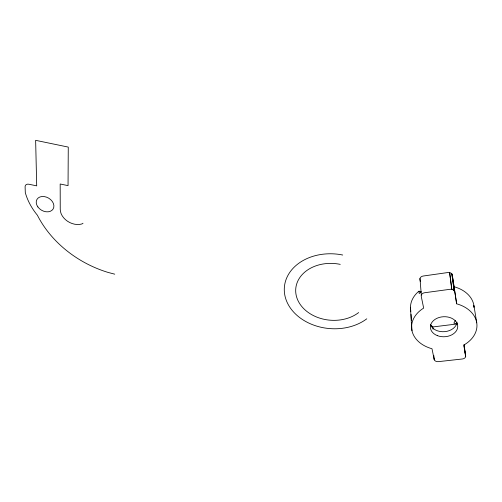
<?xml version="1.0" encoding="UTF-8"?>
<svg xmlns="http://www.w3.org/2000/svg" width="502" height="502" viewBox="0 0 502 502"><rect width="100%" height="100%" fill="white"/><g stroke="black" fill="none" stroke-linecap="round" stroke-linejoin="round"><path stroke-width="0.75" d="M419.986 278.453L421.31 295.063M455.345 320.471L453.839 323.169L457.429 323.916L432.843 326.94L430.559 324.85M421.191 291.643L419.013 291.191L418.135 291.857A31.657 23.65 -3.3 0 0 410.467 307.211L411.571 326.651M421.065 292.12L419.189 293.532L419.013 291.191M366.793 318.814L364.659 320.32A48.286 37.412 5.1 0 1 286.109 299.857A48.286 37.412 5.1 0 1 341.002 254.696L342.703 255.022M83.012 223.252L81.876 223.967A15.079 11.42 28.6 0 1 67.5 221.231A15.079 11.42 28.6 0 1 60.24 209.372L60.177 184.002L68.046 185.627L68.266 147.092L35.636 140.328L36.702 185.865L28.89 184.24A4.167 3.1 32.2 0 0 25.1 186.782L25.307 192.661A62.631 48.361 29.6 0 0 37.393 215.232A99.038 78.337 27 0 0 108.087 272.429L114.738 274.167M434.337 359.884L434.205 358.359M454.505 291.53L454.461 291.398A4.066 3.068 -4.5 0 0 450.005 289.303L424.573 292.748A4.003 3.037 -2.5 0 0 421.234 296.28L423.657 308.096A32.712 23.958 -2.7 0 0 431.99 348.739L434.211 359.539A3.771 2.679 -1.2 0 0 438.441 361.641L462.323 358.993A3.828 2.705 -2.7 0 0 465.687 356.263L463.779 345.069A32.712 23.958 -2.7 0 0 476.705 322.548A32.712 23.958 -2.7 0 0 456.644 303.804L452.202 274.588A3.947 3.031 -5.1 0 0 447.872 272.536L423.192 276.025A3.884 2.999 -3.1 0 0 419.954 279.52L420.394 281.71M452.202 274.588L456.644 303.804M454.348 286.824A31.789 23.688 -3.2 0 1 473.919 305.549L476.749 322.83M473.612 305.411L473.901 307.205M464.093 344.673L465.687 356.263M464.137 346.041L465.505 355.987M410.467 307.211L410.787 311.447M432.843 326.94L433.057 329.249M433.847 355.617L434.211 359.539M411.05 314.421L411.408 320.652M411.54 322.987L411.985 330.768M473.919 305.549L473.976 307.055M358.654 312.57A36.684 28.413 5.1 0 1 297.228 298.809A36.684 28.413 5.1 0 1 340.243 264.366M457.04 322.115A13.579 9.996 -2.8 0 1 444.822 331.646A13.579 9.996 -2.8 0 1 430.396 324.631M449.623 272.592L451.806 289.372L449.623 272.592M454.21 290.89L451.875 273.966L454.21 290.89M37.87 206.924A9.394 7.003 30.4 0 0 53.118 209.001A9.394 7.003 30.4 0 0 44.195 196.571A9.394 7.003 30.4 0 0 37.87 206.924M437.317 335.618A13.692 10.027 -2.7 0 0 457.736 326.356A13.692 10.027 -2.7 0 0 437.098 318.249A13.692 10.027 -2.7 0 0 437.317 335.618"/></g></svg>
